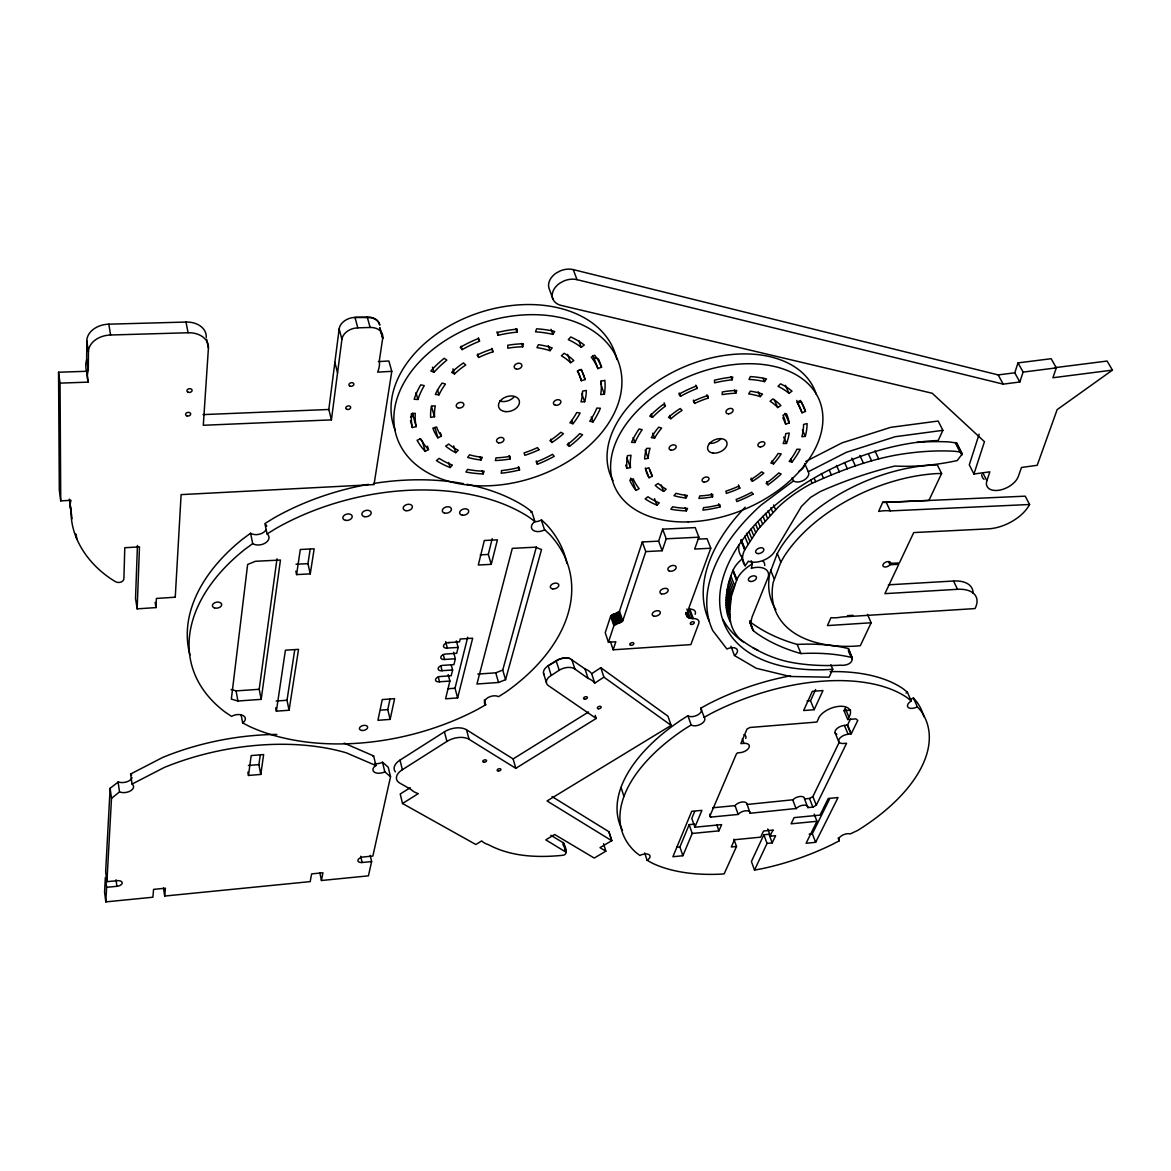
<?xml version="1.0" encoding="UTF-8"?>
<svg xmlns="http://www.w3.org/2000/svg" width="1171" height="1171" viewBox="0 0 1171 1171"><rect width="100%" height="100%" fill="white"/><g stroke="black" fill="none" stroke-linecap="round" stroke-linejoin="round"><path stroke-width="1.5" d="M86.581 371.28L58.55 372.232L60.043 383.122L88.206 382.127L86.581 371.28A38.189 27.782 -5.7 0 1 86.654 359.497L86.8 340.951A21.693 15.97 -4.9 0 1 108.815 324.177L185.984 322.054A21.298 15.75 -7.6 0 1 206.242 337.394M88.206 382.127A38.394 27.782 -5.9 0 1 88.293 370.343L88.44 351.812L86.8 340.951M730.499 622.05A97.969 57.116 -22.9 0 1 726.532 609.959C724.995 596.405 727.645 582.558 733.119 570.145A32.876 19.629 -22.1 0 1 741.916 559.123M729.723 611.833L731.407 596.141L736.837 579.557A32.993 19.57 -22 0 1 752.426 563.851L751.24 568.433L752.69 567.964A16.936 10.085 -21.8 0 1 767.927 577.786L752.148 616.78C750.435 621.933 750.435 629.193 755.5 632.442A269.989 158.012 -26.4 0 0 800.935 653.564A165.155 88.045 -20.1 0 1 852.254 657.619C853.161 663.884 845.242 665.86 840.5 665.201A210.853 123.145 -24.9 0 1 792.211 662.552C773.226 659.141 755.28 650.534 739.926 639.029A98.335 56.94 -22.8 0 1 730.133 619.298L729.723 611.833L726.093 602.48M962.094 454.114L960.835 452.05L954.087 451.23A203.652 116.412 -23.5 0 0 896.401 455.021C866.569 460.452 838.041 471.503 810.566 484.047A101.701 60.365 -23.9 0 0 778.408 506.926L757.857 529.541L744.697 549.887A33.578 20.2 -22.5 0 0 745.151 565.783L748.415 561.172L749.425 561.626A17.228 10.407 -22.2 0 0 774.675 551.468L801.447 506.399L810.552 497.412L820.095 491.63A248.94 138.807 -23.3 0 1 894.922 466.029A213.722 134.972 -29.7 0 0 957.219 460.569L962.094 454.114L956.487 442.975L949.403 441.965A202.92 116.763 -23.5 0 0 917.054 442.448M137.446 545.437L135.529 598.396L137.153 608.861L155.963 607.588L156.387 598.454L175.182 597.21M137.153 608.861L139.481 546.872L124.785 547.735L123.892 579.03C123.145 582.47 118.359 583.275 115.622 581.782C90.694 566.969 70.714 540.665 70.992 510.688A36.199 24.43 -6.4 0 1 70.992 500.339L60.731 500.866L59.311 490.093L58.55 372.232M132.045 777.559A8.563 4.904 -8.7 0 1 118.286 781.95L110.133 788.273L105.653 871.839L106.927 881.675L117.246 880.68A5.196 2.766 -9.2 0 1 122.208 883.007A5.196 2.766 -9.2 0 1 116.895 886.315L106.62 887.311L105.814 901.89L152.903 897.22L153.577 889.375L165.418 888.218L164.687 896.049L310.198 881.617L311.632 873.873L322.933 872.776L321.44 880.504L368.426 875.849L371.617 861.578L370.212 855.342M106.927 881.675L111.494 798.344L110.133 788.273M175.255 597.195L181.11 494.616L374.017 484.589L391.787 371.339L388.874 361.005L378.306 361.576M206.608 339.18L208.423 348.05L203.3 425.278L331.422 419.877L341.917 339.327L339.166 328.89A14.564 10.759 -13.8 0 1 354.989 317.414L367.255 317.078A14.433 10.656 -14.2 0 1 379.755 324.821L379.711 325.172A14.52 10.715 -14.2 0 0 370.768 317.648L354.989 317.414L357.814 327.836L370.138 327.47A14.506 10.641 -14.3 0 1 382.741 338.009L379.331 360.77A36.579 26.494 -13.3 0 1 377.633 372.129L391.787 371.339M565.9 851.419L563.529 842.915L550.824 835.274M563.529 842.915C565.505 846.94 569.208 855.328 561.875 855.386C537.079 857.816 510.673 856.63 488.292 844.598A26.962 14.433 -15.8 0 1 481.72 840.91L475.836 844.511L402.517 803.511L400.219 794.011L410.216 787.717M712.554 496.855L712.788 494.425A72.178 46.767 -22.8 0 1 699.79 495.919L698.911 498.407A75.881 49.167 -22.8 0 0 712.554 496.855L711.28 493.635M753.465 630.906L749.806 621.64L751.855 623.177A268.964 158.436 -26.5 0 0 797.217 644.431A164.599 88.367 -20.1 0 1 848.404 648.588L852.298 659.229M516.982 332.154L517.319 329.11A99.462 69.191 -18.3 0 0 497.587 332.418L498.056 335.316A95.554 66.469 -18.3 0 1 516.982 332.154L515.826 328.773M847.716 719.536L848.902 717.076L845.199 708.206L844.028 710.665L847.716 719.536L855.957 718.862L857.758 720.472L851.258 733.749L848.082 734.261A7.612 3.996 -21.5 0 0 838.948 739.457A7.612 3.996 -21.5 0 0 843.588 743.483L846.604 743.234L816.289 805.224L812.879 807.126L807.873 807.609A6.616 3.352 -20.4 0 0 803.613 805.165A6.616 3.352 -20.4 0 0 796.324 808.473L750.157 813.26L746.996 804.038A6.616 3.425 -19.5 0 0 742.692 801.974A6.616 3.425 -19.5 0 0 735.871 804.726L735.051 805.633L712.729 807.77M750.157 813.26L750.201 812.82A6.645 3.411 -19.5 0 0 745.898 810.771A6.645 3.411 -19.5 0 0 739.062 813.523L738.228 814.431L710.68 817.109L709.743 816.407L736.178 754.446L737.349 752.909L739.984 752.69A7.714 4.142 -20 0 0 749.089 747.42A7.714 4.142 -20 0 0 743.98 743.351L742.312 738.857M331.422 419.877L328.817 409.484L339.166 328.89M261.192 699.35L280.454 560.031L255.424 561.29L247.637 564.466L231.346 699.102L237.962 701.005L261.192 699.35L259.201 689.295L277 558.801M248.472 775.451L251.194 755.558L263.636 754.578L260.782 774.441L248.472 775.451L247.857 772.172M260.782 774.441L258.893 764.619L260.182 755.558M276.371 711.163L285.402 650.198L298.546 649.349L289.076 710.241L276.371 711.163L275.697 707.826M296.585 574.595L300.303 549.492L314.165 548.818L310.271 573.878L296.585 574.595L295.839 571.185M289.076 710.241L287.012 700.258L294.711 650.022M310.271 573.878L307.958 563.661L310.154 549.316M957.322 445.273L956.487 442.975M390.148 719.389L394.598 698.677L382.258 699.57L377.94 720.311L390.148 719.389L387.762 709.626L389.972 699.248M374.632 763.521A8.065 4.625 -13.6 0 0 382.536 762.262L388.245 767.225L390.529 776.783L372.846 856.06L363.288 856.982A4.904 2.62 -13.3 0 0 357.916 860.202A4.904 2.62 -13.3 0 0 362.088 862.5L371.617 861.578M732.124 379.828L732.753 377.033A94.412 61.185 -22.8 0 0 714.471 380.209L714.588 382.873A90.709 58.784 -22.8 0 1 732.124 379.828L730.733 376.564M522.705 346.792L523.422 343.776A79.935 55.593 -18.3 0 0 507.76 345.255L507.819 348.197A76.042 52.871 -18.2 0 1 522.705 346.792L521.549 343.41M448.156 674.569L449.898 681.054L445.565 698.809L457.641 697.916L472.66 638.21L460.203 639.015L459.5 641.884L448.391 642.601M451.289 665.113L452.621 669.988L451.201 675.755L439.813 676.545A4.26 2.547 -15 0 0 435.51 679.765A4.26 2.547 -15 0 0 439.52 681.785L449.898 681.054M453.572 652.262L455.358 658.775L453.924 664.616L442.55 665.377A4.274 2.576 -15 0 0 438.203 668.246A4.274 2.576 -15 0 0 441.013 670.763L452.621 669.988M456.339 640.888L458.139 647.417L456.69 653.316L445.448 654.047A4.303 2.605 -15.1 0 0 440.911 656.843A4.303 2.605 -15.1 0 0 443.502 659.522L455.358 658.775M457.641 697.916L455.007 688.241L467.697 637.214M491.249 564.334L497.412 539.846L484.326 540.49L478.31 565.022L491.249 564.334L488.292 554.439L492.215 538.675M882.583 502.11A30.563 18.107 -24.4 0 1 886.242 502.359L1025.211 496.167L1029.587 504.496L890.238 510.907A30.666 18.063 -24.3 0 0 878.616 511.449L882.627 502.491L928.91 500.427L941.616 473.508L937.385 464.975L932.526 465.063A132.162 76.393 -24.2 0 0 780.574 547.765L777.281 553.517L769.713 573.673A132.469 76.686 -24.3 0 0 775.89 609.696M941.616 473.508L936.727 473.596A132.601 76.188 -24.2 0 0 784.16 556.401L780.852 562.168L773.226 582.294A132.923 76.481 -24.3 0 0 853.732 646.231L860.304 645.733L871.151 622.767L867.477 614.409M505.55 679.692L541.529 549.536L535.469 547.194L512.312 548.35L476.948 684.01L498.539 682.473L505.55 679.692L502.74 670.061L536.45 546.755M979.132 434.221L969.281 464.872L973.935 474.021L989.846 471.825L986.875 480.739A17.492 10.129 -26.9 0 0 998.6 490.298A17.492 10.129 -26.9 0 0 1018.36 476.363L1021.478 467.463L1037.213 465.297L1057.15 409.63L1112.45 370.109L1107.078 361.049L1054.91 367.679M973.935 474.021L984.46 441.687L932.189 393.251L561.202 305.426A17.404 12.647 -21.5 0 1 552.214 295.912A17.404 12.647 -21.5 0 1 560.089 283.001L564.115 280.879A17.404 12.647 -21.5 0 1 577.01 279.649L1003.196 384.132L1019.824 381.995L1023.117 372.1L1018.023 362.893L1051.134 358.707L1056.344 367.87L1052.89 377.75L1112.45 370.109M698.15 539.143L707.079 538.704L710.782 548.233L694.652 549.067L698.911 537.182L695.223 527.609L662.64 529.175L658.614 541.134L642.294 541.953L619.488 611.233L610.633 616.18L605.231 632.721L608.422 642.25L615.829 641.767L613.165 649.803L690.846 644.606L698.692 623.689A8.314 4.904 -20.2 0 0 693.334 618.551L689.836 609.14L688.782 609.198L692.281 618.625L693.334 618.551M608.422 642.25L613.867 625.738L622.767 620.791L645.777 551.6L642.294 541.953M1019.824 381.995L1014.759 372.802L1018.023 362.893M645.777 551.6L662.157 550.751L666.226 538.806L662.64 529.175M735.798 393.236L736.764 390.455A75.881 49.167 -22.8 0 0 722.375 391.934L722.126 394.642A72.178 46.767 -22.8 0 1 735.798 393.236L734.407 389.987M483.155 473.918L484.135 471.254A95.554 66.469 -18.3 0 1 467.566 469.41L465.926 472.015A99.462 69.191 -18.3 0 0 483.155 473.918L482.13 470.566M710.782 548.233L686.865 613.443L687.509 617.234L692.281 618.625M682.869 855.723L692.222 833.459L718.921 830.854L721.643 824.618L694.857 827.209L701.927 810.361L691.71 811.313L672.901 856.733L682.869 855.723L679.912 846.94L689.192 824.618L694.52 824.106M694.608 811.605L691.798 818.353L694.857 827.209M733.924 839.226L736.515 846.472L724.132 873.888L720.604 874.152A161.876 84.312 -20.2 0 1 651.559 862.807L647.065 860.246L644.679 852.869M814.152 709.699L822.979 690.539L812.308 691.358L803.643 710.534L814.152 709.699L810.522 700.741L815.631 689.543M830.868 664.777L832.757 669.285L829.112 677.189L790.103 676.487L756.261 668.29L734.451 655.511L730.924 646.275M805.707 461.476L842.022 442.872L890.677 427.342L938.176 421.033L942.875 430.328L938.191 440.516A171.756 99.447 -24.1 0 0 728.479 563.471A171.756 99.447 -24.1 0 0 832.757 669.285M754.505 870.097L767.049 843.413L772.216 842.9L769.01 834.25L763.858 834.762L751.416 861.505L754.505 870.097L762.38 868.619A161.876 84.312 -20.2 0 0 832.288 844.437L839.285 840.793L838.173 837.968M772.216 842.9L775.626 835.67L770.445 836.182L767.766 828.966M686.382 510.878L687.553 508.404A90.709 58.784 -22.8 0 1 672.637 506.794L670.866 509.209A94.412 61.185 -22.8 0 0 686.382 510.878L685.137 507.658M746.937 804.477L792.987 799.778A6.602 3.367 -20.4 0 1 800.261 796.47A6.602 3.367 -20.4 0 1 804.506 798.929L809.498 798.461L812.894 796.543L839.183 742.385M851.258 733.749L847.599 724.922L850.468 719.009M816.977 821.295L806.087 843.281L815.645 842.315L838.041 797.568L828.248 798.49L820.022 815.118L794.084 817.621L791.113 823.813L816.977 821.295L814.182 814.108M815.645 842.315L812.352 833.767L829.815 798.52M481.003 460.013L482.335 457.349A76.042 52.871 -18.2 0 1 469.6 454.816L467.624 457.378A79.935 55.593 -18.3 0 0 481.003 460.013L479.964 456.661M563.675 843.896L562.9 844.979M685.899 498.012L687.392 495.523A72.178 46.767 -22.8 0 1 676.062 493.269L673.984 495.655A75.881 49.167 -22.8 0 0 685.899 498.012L684.64 494.791M552.858 334.379L554.703 331.466A99.462 69.191 -18.3 0 0 536.625 328.802L535.513 331.847A95.554 66.469 -18.3 0 1 552.858 334.379L551.058 329.344M764.502 381.614L766.493 378.906A94.412 61.185 -22.8 0 0 750.333 376.594L749.001 379.404A90.709 58.784 -22.8 0 1 764.502 381.614L763.082 378.379M550.048 350.685L552.2 347.904A79.935 55.593 -18.3 0 0 538.44 344.684L536.962 347.641A76.042 52.871 -18.2 0 1 550.048 350.685L548.262 345.65M760.257 396.632L762.511 394.041A75.881 49.167 -22.8 0 0 750.333 391.187L748.679 393.91A72.178 46.767 -22.8 0 1 760.257 396.632L758.149 391.773M450.132 467.522L452.387 465.077A95.554 66.469 -18.3 0 1 439.184 458.388L436.388 460.584A99.462 69.191 -18.3 0 0 450.132 467.522L448.639 462.457M656.96 505.155L659.273 502.886A90.709 58.784 -22.8 0 1 647.958 496.767L645.177 498.817A94.412 61.185 -22.8 0 0 656.96 505.155L654.53 498.67M455.695 452.679L458.256 450.337A76.042 52.871 -18.2 0 1 448.727 444.058L445.668 446.092A79.935 55.593 -18.3 0 0 455.695 452.679L453.675 445.931M734.451 655.511L735.886 654.282A8.036 4.611 -20.6 0 0 735.959 648.397A8.036 4.611 -20.6 0 0 726.928 649.027L712.788 630.642A185.296 107.322 -24.1 0 1 760.989 505.184L793.499 480.93A8.914 5.548 -24 0 0 804.331 479.949A8.914 5.548 -24 0 0 808.312 471.752L846.37 452.299L895.215 436.71L942.875 430.328M663.606 491.381L666.197 489.2A72.178 46.767 -22.8 0 1 658.19 483.447L655.189 485.35A75.881 49.167 -22.8 0 0 663.606 491.381L661.147 484.896M111.494 798.344L119.501 791.903L118.095 781.847M484.326 699.995L485.672 704.796L477.768 709.304A194.767 121.696 -13.8 0 1 249.438 726.444L242.646 722.902L243.861 721.936A8.665 5.138 -10.7 0 0 243.319 715.671A8.665 5.138 -10.7 0 0 233.102 715.598L231.58 716.389L225.418 712.29A194.767 121.696 -13.8 0 1 244.695 549.492L252.716 543.607L254.122 544.339A9.544 6.323 -10.8 0 0 265.597 542.846A9.544 6.323 -10.8 0 0 268.188 535.015L267.09 533.932L264.88 523.583L273.633 518.153A194.005 121.989 -13.8 0 1 368.397 484.355M581.27 347.348L584.27 344.991A99.462 69.191 -18.3 0 0 570.789 336.955L568.316 339.634A95.554 66.469 -18.3 0 1 581.27 347.348L578.811 340.659M566.383 852.4L545.788 839.856L554.659 834.513L594.239 858.065L605.861 851.185L600.006 847.643L611.716 840.69L547.047 800.964L671.159 725.391L603.899 677.16L594.751 683.117A29.041 16.833 -17.4 0 0 588.076 678.39L574.741 668.934A11.564 6.792 -17.5 0 0 559.094 670.28L548.979 676.984A11.608 6.806 -17.3 0 0 548.423 685.65L596.2 718.452L515.796 768.322L469.088 739.325A16.116 9.207 -15.1 0 0 446.941 741.419L402.37 769.698A15.999 9.017 -14.2 0 0 399.823 783.106L411.094 789.532A28.397 15.94 -14.7 0 0 418.281 793.631L402.517 803.511M266.227 529.526A9.5 6.338 -10.7 0 1 251.985 533.976L250.579 533.244L242.602 539.114A194.005 121.989 -13.8 0 0 189.951 654.955M789.02 393.324L792.006 391.143A94.412 61.185 -22.8 0 0 780.559 383.839L778.027 386.328A90.709 58.784 -22.8 0 1 789.02 393.324L785.419 385.274M530.814 512.327L531.766 511.654L534.957 521.549L533.991 522.222A9.061 5.855 -18 0 0 533.171 530.287A9.061 5.855 -18 0 0 544.53 529.834L541.324 519.968A9.017 5.87 -18 0 1 534.693 521.739M647.065 860.246L648.192 859.47A7.158 3.645 -17.8 0 0 649.071 854.684A7.158 3.645 -17.8 0 0 641.225 854.859L639.878 855.489L635.985 852.503A161.876 84.312 -20.2 0 1 683.908 729.489L691.168 724.922L692.149 725.435A7.787 4.303 -19.5 0 0 701.166 723.985A7.787 4.303 -19.5 0 0 704.605 718.116L700.682 708.235L708.396 703.991A161.349 84.634 -20.2 0 1 790.571 675.813M906.091 693.056L907.364 692.207L911.258 700.99L909.984 701.853A7.582 3.981 -22.8 0 0 908.154 707.401A7.582 3.981 -22.8 0 0 915.898 707.489L917.332 706.801L920.494 710.373A161.876 84.312 -20.2 0 1 857.728 830.4L850.219 833.928A6.953 3.411 -20.7 0 0 842.3 835.318A6.953 3.411 -20.7 0 0 838.817 840.222L839.285 840.793M570.628 362.703L573.819 360.566A79.935 55.593 -18.3 0 0 564.144 353.276L561.407 355.794A76.042 52.871 -18.2 0 1 570.628 362.703L567.613 354.345M544.12 674.759A11.578 6.836 -17.3 0 1 548.204 665.757L556.108 660.722A11.52 6.806 -17.5 0 1 569.75 658.439L585.017 668.919A28.938 16.892 -17.4 0 1 591.677 673.676L600.796 667.704L667.953 716.198L671.159 725.391M395.403 771.821A15.94 9.046 -14.2 0 1 400.028 760.096L444.424 731.831A16.057 9.236 -15.1 0 1 466.497 729.782L513.118 758.94L515.796 768.322M777.749 407.552L780.881 405.561A75.881 49.167 -22.8 0 0 772.831 398.916L770.079 401.243A72.178 46.767 -22.8 0 1 777.749 407.552L774.192 399.501M700.682 708.235L701.297 708.967A7.758 4.318 -19.5 0 1 697.872 714.837A7.758 4.318 -19.5 0 1 688.885 716.286L687.904 715.759L680.673 720.326A161.349 84.634 -20.2 0 0 622.533 830.356M513.118 758.94L588.574 711.968M267.09 533.932L275.873 528.502A194.767 121.696 -13.8 0 1 528.75 516.982L534.957 521.549M372.978 756.378L373.651 755.954L375.906 765.571L375.232 765.995A8.095 4.611 -13.6 0 0 374.544 772.289A8.095 4.611 -13.6 0 0 384.805 771.835L390.529 776.783M428.469 449.547A95.554 66.469 -18.3 0 1 420.682 438.832L417.096 440.252A99.462 69.191 -18.3 0 0 425.219 451.391L428.469 449.547L427.488 446.151M703.991 717.384L711.748 713.139A161.876 84.312 -20.2 0 1 907.305 697.784L911.258 700.99M635.999 490.386L639.161 488.658A90.709 58.784 -22.8 0 1 633.233 478.793L629.808 480.139A94.412 61.185 -22.8 0 0 635.999 490.386L632.399 480.593A94.031 61.316 -22.9 0 1 630.554 478.192M119.501 791.903L119.691 792.006A8.592 4.889 -8.8 0 0 130.889 790.645A8.592 4.889 -8.8 0 0 132.06 784.072L130.61 774.016L162.74 757.417A175.255 96.227 -11.1 0 1 276.81 734.437M132.06 784.072L164.321 767.444A175.87 95.92 -11.2 0 1 346.382 752.851L375.906 765.571M441.394 436.168A76.042 52.871 -18.2 0 1 436.578 426.947L432.86 428.132A79.935 55.593 -18.3 0 0 437.939 437.822L441.394 436.168L440.398 432.772M923.904 716.784A161.349 84.634 -20.2 0 0 916.6 701.619L913.439 698.033L912.004 698.721A7.553 3.996 -22.8 0 1 910.16 699.321M652.364 476.202A72.178 46.767 -22.8 0 1 648.968 467.727L645.455 468.839A75.881 49.167 -22.8 0 0 649.041 477.753L652.364 476.202L649.905 469.688M477.827 674.086L495.757 672.827L502.74 670.061M592.877 355.618A95.144 66.571 -18.3 0 1 594.224 358.619L596.639 357.653M601.557 367.167A99.462 69.191 -18.3 0 0 594.648 355.208L591.253 357.14A95.554 66.469 -18.3 0 1 597.913 368.602L601.557 367.167L598.469 358.838M802.003 412.792L797.685 403.175L801.14 401.829L805.472 411.431L802.003 412.792A90.709 58.784 -22.8 0 0 797.1 402.268L800.393 400.467A94.412 61.185 -22.8 0 1 805.472 411.431M581.387 380.736L585.09 379.55L581.46 369.553L577.771 370.739L581.387 380.736A76.042 52.871 -18.2 0 0 577.347 371.134L580.889 369.451A79.935 55.593 -18.3 0 1 585.09 379.55M785.682 424.092L789.195 422.965A75.881 49.167 -22.8 0 0 786.4 413.685L783.004 415.266A72.178 46.767 -22.8 0 1 785.682 424.092L782.857 417.681M626.909 468.415L630.466 467.536A90.709 58.784 -22.8 0 1 631.023 455.27L627.466 455.665A94.412 61.185 -22.8 0 0 626.909 468.415L625.695 465.136M410.758 416.978L413.275 416.364A95.144 66.571 -18.3 0 1 412.704 413.114M412.397 427.532L416.203 426.595A95.554 66.469 -18.3 0 1 415.251 413.319L411.372 413.7A99.462 69.191 -18.3 0 0 412.397 427.532L410.465 420.711M444.57 659.507L443.341 654.589M449.254 642.601L448.186 642.601A4.333 2.649 -15.2 0 0 443.604 645.426A4.333 2.649 -15.2 0 0 446.21 648.149L458.139 647.417M648.178 458.3L644.606 458.944A75.881 49.167 -22.8 0 1 646.568 448.42L650.066 448.288A72.178 46.767 -22.8 0 0 648.178 458.3L645.089 450.118M434.5 416.73L430.665 417.388A79.935 55.593 -18.3 0 1 431.484 406L435.305 405.898A76.042 52.871 -18.2 0 0 434.5 416.73L431.499 406.513M836.855 734.349A7.597 4.011 -21.6 0 1 836.153 729.416A7.597 4.011 -21.6 0 1 844.437 725.435L847.599 724.922M357.814 327.836L354.037 328.319A14.623 10.744 -13.9 0 0 341.917 339.327M552.975 299.191L549.331 289.12A17.316 12.661 -21.5 0 1 556.386 272.945L560.397 270.823A17.316 12.661 -21.5 0 1 573.248 269.608L998.19 374.91L1014.759 372.802M1023.117 372.1L1056.344 367.87M805.297 436.359L801.872 436.724A90.709 58.784 -22.8 0 0 803.584 424.429L807.097 423.551A94.412 61.185 -22.8 0 1 805.297 436.359L802.442 429.977M604.412 394.203L600.708 394.583A95.554 66.469 -18.3 0 0 601.089 381.248L604.836 380.341A99.462 69.191 -18.3 0 1 604.412 394.203L601.352 385.918M736.515 846.472L731.29 846.999L734.539 839.739L760.682 837.148L763.521 831.029L773.328 830.063A25.235 12.618 -20.1 0 0 770.445 836.182M676.604 847.277L679.912 846.94M809.176 834.074L812.352 833.767M743.98 743.351L740.848 743.614L746.966 729.138L749.806 727.498L816.919 722.039L818.061 719.58A17.199 9.178 -21.6 0 1 839.168 706.333A17.199 9.178 -21.6 0 1 848.902 717.076M844.028 710.665L850.614 710.138M248.384 765.468L258.893 764.619M807.039 701.005L810.522 700.741M380.809 710.138L387.762 709.626M276.151 701.034L287.012 700.258M448.127 688.738L455.007 688.241M231.111 689.47L236.059 690.905L259.201 689.295M847.482 615.668L852.942 615.331M871.151 622.767L827.414 625.592L830.971 617.673A29.465 16.877 -23 0 0 842.022 616.971L975.004 608.583A32.261 17.726 -24.2 0 0 957.512 589.306L953.545 581.021L888.365 584.827M957.512 589.306L884.91 593.653L898.772 564.276L889.989 564.759A4.142 2.386 -24 0 1 883.241 566.383A4.142 2.386 -24 0 1 886.974 561.699L888.891 561.568A4.142 2.386 -24 0 1 890.633 563.353L899.401 562.944L913.731 532.571L988.251 528.853A34.398 19.658 -26.4 0 0 1029.587 504.496M296.029 564.261L307.958 563.661M480.227 554.849L488.292 554.439M666.226 538.806L698.911 537.182M203.051 414.607L328.817 409.484M786.502 443.443L783.165 443.575A72.178 46.767 -22.8 0 0 785.726 433.651L789.21 433.021A75.881 49.167 -22.8 0 1 786.502 443.443L783.692 437.061M88.44 351.812A21.795 15.955 -5.1 0 1 110.572 335.008L188.092 332.754A21.4 15.735 -7.8 0 1 208.423 348.05M584.651 401.741L581.006 401.843A76.042 52.871 -18.2 0 0 582.602 391.099L586.349 390.455A79.935 55.593 -18.3 0 1 584.651 401.741L581.665 393.427M634.975 442.492L631.55 442.345A94.412 61.185 -22.8 0 1 639.073 428.996L642.206 429.669A90.709 58.784 -22.8 0 0 634.975 442.492L633.13 437.559M417.945 399.472L414.153 399.282A99.462 69.191 -18.3 0 1 420.726 384.849L424.268 385.61A95.554 66.469 -18.3 0 0 417.945 399.472L415.968 392.622M738.799 547.633A33.447 20.258 -22.6 0 0 741.375 556.342L741.975 556.371M654.604 438.086L651.325 437.691A75.881 49.167 -22.8 0 1 658.717 427.166L661.63 428.103A72.178 46.767 -22.8 0 0 654.604 438.086L652.715 433.182M438.993 394.861L435.334 394.393A79.935 55.593 -18.3 0 1 442.126 383.019L445.463 384.059A76.042 52.871 -18.2 0 0 438.993 394.861L437.456 389.738M592.994 421.926L589.774 421.238A95.554 66.469 -18.3 0 0 596.873 408.064L600.386 408.24A99.462 69.191 -18.3 0 1 592.994 421.926L591.209 416.964M792.02 462.047L789.166 461.433A90.709 58.784 -22.8 0 0 796.983 449.21L800.188 449.342A94.412 61.185 -22.8 0 1 792.02 462.047L790.63 458.871M572.941 423.756L569.896 422.804A76.042 52.871 -18.2 0 0 576.703 412.543L580.113 412.982A79.935 55.593 -18.3 0 1 572.941 423.756L571.785 420.433M773.548 463.877L770.855 463.013A72.178 46.767 -22.8 0 0 778.13 453.484L781.203 453.865A75.881 49.167 -22.8 0 1 773.548 463.877L772.172 460.686M434.017 372.319L430.855 370.987A99.462 69.191 -18.3 0 1 444.204 358.297L446.824 360.141A95.554 66.469 -18.3 0 0 434.017 372.319L432.48 367.182M344.201 743.146L373.651 755.954M652.481 417.359L649.759 416.159A94.412 61.185 -22.8 0 1 663.24 404.39L665.435 406.074A90.709 58.784 -22.8 0 0 652.481 417.359L651.222 414.08M454.48 373.959L451.611 372.393A79.935 55.593 -18.3 0 1 463.438 362.922L465.721 364.971A76.042 52.871 -18.2 0 0 454.48 373.959L452.914 368.85M670.91 418.735L668.48 417.3A75.881 49.167 -22.8 0 1 680.219 408.503L682.078 410.377A72.178 46.767 -22.8 0 0 670.91 418.735L669.622 415.456M552.053 796.587L608.905 831.717L611.76 840.661L608.905 831.717M569.472 446.371L567.174 444.76A95.554 66.469 -18.3 0 0 579.747 433.607L582.558 434.792A99.462 69.191 -18.3 0 1 569.472 446.371L568.316 443.062M531.766 511.654L525.574 507.058A194.005 121.989 -13.8 0 0 466.834 484.282M768.03 484.823L766.097 483.345A90.709 58.784 -22.8 0 0 778.73 472.938L781.159 474.006A94.412 61.185 -22.8 0 1 768.03 484.823L766.668 481.632M485.672 704.796L485.116 704.356A8.226 4.816 -15.9 0 1 488.102 697.55A8.226 4.816 -15.9 0 1 498.568 696.672L506.121 691.9A194.767 121.696 -13.8 0 0 549.946 534.693L544.72 529.702M907.364 692.207L903.412 688.972A161.349 84.634 -20.2 0 0 830.122 671.627M551.965 442.477L549.931 440.647A76.042 52.871 -18.2 0 0 560.85 432.289L563.441 433.709A79.935 55.593 -18.3 0 1 551.965 442.477L550.838 439.154M541.514 519.836L546.725 524.842A194.005 121.989 -13.8 0 1 566.94 563.456M752.455 481.325L750.787 479.642A72.178 46.767 -22.8 0 0 761.618 471.84L763.843 473.143A75.881 49.167 -22.8 0 1 752.455 481.325L751.123 478.119M462.208 349.631L460.232 347.333A99.462 69.191 -18.3 0 1 478.28 338.58L479.539 341.229A95.554 66.469 -18.3 0 0 462.208 349.631L461.14 346.221M680.527 396.296L678.96 394.188A94.412 61.185 -22.8 0 1 696.291 386.006L697.14 388.45A90.709 58.784 -22.8 0 0 680.527 396.296L679.209 393.017M478.719 357.477L477.124 355.033A79.935 55.593 -18.3 0 1 492.113 349.046L492.962 351.812A76.042 52.871 -18.2 0 0 478.719 357.477L477.636 354.081M998.19 374.91L1003.196 384.132M694.696 403.395L693.495 401.141A75.881 49.167 -22.8 0 1 707.752 395.549L708.235 398.067A72.178 46.767 -22.8 0 0 694.696 403.395L693.364 400.131M739.809 488.146L738.74 486.141A72.178 46.767 -22.8 0 1 725.918 491.132L726.357 493.386A75.881 49.167 -22.8 0 0 739.809 488.146L738.491 484.955M982.967 473.143L986.875 480.739M956.795 443.209L962.108 453.733M956.136 442.784L962.02 454.524M955.726 442.638L961.889 454.934M955.287 442.55L959.986 451.801M874.927 450.879L878.645 458.71M868.648 454.494L871.59 460.759M537.387 464.258L536.318 461.974A95.554 66.469 -18.3 0 0 552.522 454.319L554.234 456.309A99.462 69.191 -18.3 0 1 537.387 464.258L536.289 460.935M886.242 502.359L890.238 510.907M859.836 455.446L863.495 463.277M851.8 458.11L855.43 465.97M844.496 462.516L847.38 468.81M888.701 561.948L889.989 564.759M836.504 465.502L839.373 471.796M829.273 470.2L831.41 474.928M821.383 473.479L823.491 478.207M913.439 698.033L917.332 706.801M814.255 478.485L815.645 481.632M784.936 413.348L789.195 422.965M804.828 463.862L808.312 471.752M810.742 480.095L812.132 483.242M792.123 477.783L793.499 480.93M848.404 648.588L852.342 658.131M848.507 649.656L852.356 658.673M848.331 650.783L850.248 655.292M773.563 504.964L775.568 509.707M770.796 507.746L772.787 512.488M768.088 510.541L770.079 515.284M765.483 513.366L767.459 518.109M762.95 516.206L764.926 520.949M777.281 553.517L780.852 562.168M847.189 724.995L850.834 733.807M760.521 519.06L762.482 523.803M844.437 725.435L848.082 734.261M706.874 394.803L708.235 398.067M758.164 521.929L760.125 526.672M755.91 524.798L757.857 529.541M695.808 385.171L697.14 388.45M753.729 527.682L755.676 532.424M770.62 570.175L774.133 578.781M835.143 732.87L838.758 741.697M751.021 528.999L753.597 535.308M797.217 644.431L800.935 653.564M749.03 531.897L751.606 538.206M746.513 533.215L749.718 541.104M744.727 536.113L747.918 544.003M751.167 560.719L752.426 563.851M741.214 539.802L745.019 549.258M741.097 540.036L744.917 549.506M740.892 540.417L744.697 549.887M741.375 556.342L745.151 565.783M718.687 503.779L719.975 506.984A94.412 61.185 -22.8 0 1 702.937 510.117L703.493 507.687A90.709 58.784 -22.8 0 0 719.872 504.672L719.975 506.984M733.119 570.145L736.837 579.557M732.973 570.511L736.691 579.938M732.856 570.745L736.574 580.157M664.133 402.795L665.435 406.074M749.908 620.586L751.123 623.675M750.025 621.889L751.255 624.977M749.835 622.474L752.265 628.666M730.821 575.81L734.524 585.222M729.914 578.576L733.588 587.974M729.094 581.314L732.768 590.726M812.894 796.543L816.289 805.224M728.362 584.051L732.036 593.448M727.747 586.759L731.407 596.141M809.498 798.461L812.879 807.126M727.22 589.437L730.88 598.82M726.81 592.102L730.455 601.484M726.474 594.736L730.119 604.119M804.506 798.929L807.873 807.609M726.254 597.342L729.884 606.724M726.122 599.933L729.753 609.301M726.166 604.997L729.782 614.351M726.327 607.486L729.928 616.839M792.782 800.056L796.119 808.766M573.248 269.608L577.01 279.649M645.382 467.976L649.041 477.753M594.224 358.619L597.913 368.602M686.879 609.081L690.363 618.508M686.996 613.326L688.738 618.039M685.767 612.506L687.509 617.234M685.606 613.004L686.762 616.151M658.614 541.134L662.157 550.751M626.836 457.7L630.466 467.536M763.858 834.762L767.049 843.413M735.051 805.633L738.228 814.431M687.904 715.759L691.168 724.922M716.857 824.999L718.921 830.854M709.641 814.167L710.68 817.109M619.488 611.233L622.767 620.791M619.035 611.906L622.299 621.45M618.712 612.228L621.977 621.772M617.951 612.799L621.216 622.343M617.044 613.253L620.308 622.811M689.192 824.618L692.222 833.459M616.048 613.56L619.313 623.118M614.57 613.765L617.82 623.323M613.575 613.999L616.824 623.558M612.623 614.38L615.858 623.938M611.774 614.907L615.024 624.465M611.101 615.522L614.336 625.08M610.633 616.18L613.867 625.738M610.515 641.884L613.165 649.803M496.928 331.935L498.056 335.316M600.796 667.704L603.899 677.16M491.849 348.416L492.962 351.812M591.677 673.676L594.751 683.117M478.427 337.834L479.539 341.229M585.017 668.919L588.076 678.39M518.446 466.629L519.529 469.966A99.462 69.191 -18.3 0 1 501.232 473.23L501.525 470.596A95.554 66.469 -18.3 0 0 519.119 467.463L519.529 469.966M621.04 787.395L623.967 796.485M595.205 715.335L596.2 718.452M509.048 455.621L510.117 458.959A79.935 55.593 -18.3 0 1 495.348 460.54L495.992 457.861A76.042 52.871 -18.2 0 0 510.073 456.339L510.117 458.959M571.697 659.419L574.961 669.08M556.108 660.722L559.27 670.398M603.548 843.72L605.861 851.185M551.16 675.316L548.204 665.757L558.845 659.522A11.593 6.85 -17.5 0 1 569.94 658.585M543.476 673.091L546.403 682.634M563.105 842.535L565.622 851.961M434.968 427.635L437.939 437.822M495.757 672.827L498.539 682.473M425.219 451.391L422.307 441.204A99.037 69.294 -18.3 0 1 419.979 438.583M413.275 416.364L416.203 426.595M379.828 327.631L382.741 338.009M379.77 327.997L382.683 338.375M367.255 317.078L370.138 327.47M445.595 641.576L447.381 648.119M466.497 729.782L469.088 739.325M440.779 665.831L442.096 670.72M438.217 676.911L439.52 681.785M444.424 731.831L446.941 741.419M334.877 362.366L337.555 372.788M400.028 760.096L402.37 769.698M382.536 762.262L384.805 771.835M360.712 856.25L362.088 862.5M72.075 518.738L69.543 499.944A36.038 24.43 -5.4 0 1 69.323 499.109M250.579 533.244L252.716 543.607M319.829 872.673L321.44 880.504M185.984 322.054L188.092 332.754M241.065 714.544L242.646 722.902M236.059 690.905L237.962 701.005M155.114 602.377L155.963 607.588M108.815 324.177L110.572 335.008M86.654 359.497L88.293 370.343M163.486 887.999L164.687 896.049M76.276 535.235L76.759 538.792M75.822 534.02L76.305 537.591M69.543 499.944L70.743 508.902M116.031 879.787L116.895 886.315M106.62 887.311L105.346 877.489L104.57 892.126L105.814 901.89M60.043 383.122L60.731 500.866M613.019 480.666A110.659 72.178 -22.9 0 1 684.464 366.728A110.659 72.178 -22.9 0 1 816.319 394.466M720.75 438.993A10.173 6.631 -22.9 0 1 709.231 443.385M796.763 400.423A90.343 58.901 -22.9 0 1 797.685 403.175M395.315 430.518A116.544 81.575 -18.3 0 1 480.359 312.306A116.544 81.575 -18.3 0 1 616.854 359.497M514.142 396.837A10.715 7.494 -18.3 0 1 499.622 400.95M601.177 380.751A99.037 69.294 -18.3 0 1 600.738 384.249M743.907 734.685A7.685 4.157 -20 0 1 745.722 738.447M130.61 774.016A8.563 4.904 -8.7 0 1 131.635 775.056M689.836 609.14A8.285 4.918 -20.2 0 1 695.193 614.292M953.545 581.021A32.159 17.77 -24.3 0 1 973.057 593.346M762.76 560.689A16.877 10.115 -21.8 0 1 764.751 565.534M738.96 546.228A33.447 20.258 -22.6 0 1 739.252 544.793M758.032 650.242A171.127 99.725 -24.2 0 1 753.041 647.856M743.819 642.352A171.127 99.725 -24.2 0 1 722.946 619.43M709.26 621.318A184.608 107.63 -24.2 0 1 745.166 507.204M804.623 463.657A8.885 5.562 -24 0 1 799.178 471.064M373.432 483.506A194.005 121.989 -13.8 0 1 463.482 483.638M265.978 524.667A9.5 6.338 -10.7 0 1 266.695 526.189M984.035 479.32A17.433 10.158 -27 0 1 981.722 474.621M753.085 494.118L751.723 492.288A90.709 58.784 -22.8 0 1 736.135 499.475L736.881 501.583A94.412 61.185 -22.8 0 0 753.085 494.118M538.938 449.766L537.518 447.585A76.042 52.871 -18.2 0 1 524.081 452.884L524.828 455.314A79.935 55.593 -18.3 0 0 538.938 449.766M760.36 446.956A3.689 2.357 -23.7 0 0 764.78 442.945A3.689 2.357 -23.7 0 0 758.969 443.106A3.689 2.357 -23.7 0 0 760.36 446.956M688.226 521.915A111.113 72.017 -22.8 0 0 819.539 400.687A111.113 72.017 -22.8 0 0 642.455 405.854A111.113 72.017 -22.8 0 0 688.226 521.915M713.11 453.089A10.217 6.616 -22.8 0 0 727.045 443.136A10.217 6.616 -22.8 0 0 711.807 441.423A10.217 6.616 -22.8 0 0 713.11 453.089M703.771 482.013A3.63 2.313 -22.1 0 0 709.011 478.763A3.63 2.313 -22.1 0 0 703.815 477.812A3.63 2.313 -22.1 0 0 703.771 482.013M670.881 450.074A3.718 2.43 -21.8 0 0 676.209 446.707A3.718 2.43 -21.8 0 0 670.837 445.683A3.718 2.43 -21.8 0 0 670.881 450.074M728.538 413.817A3.776 2.474 -23.6 0 0 733.017 409.674A3.776 2.474 -23.6 0 0 727.03 409.806A3.776 2.474 -23.6 0 0 728.538 413.817M555.464 405.254A3.864 2.664 -19.6 0 0 560.924 401.697A3.864 2.664 -19.6 0 0 555.127 400.555A3.864 2.664 -19.6 0 0 555.464 405.254M469.922 485.248A117.056 81.443 -18.3 0 0 620.001 366.845A117.056 81.443 -18.3 0 0 433.724 348.782A117.056 81.443 -18.3 0 0 469.922 485.248M505.243 411.592A10.759 7.48 -18.2 0 0 519.324 400.921A10.759 7.48 -18.2 0 0 502.344 398.93A10.759 7.48 -18.2 0 0 505.243 411.592M498.626 442.843A3.82 2.62 -17.7 0 0 503.969 439.374A3.82 2.62 -17.7 0 0 498.143 438.291A3.82 2.62 -17.7 0 0 498.626 442.843M458.432 407.991A3.923 2.752 -16.8 0 0 463.877 404.39A3.923 2.752 -16.8 0 0 457.832 403.234A3.923 2.752 -16.8 0 0 458.432 407.991M516.338 369.026A3.967 2.81 -18.9 0 0 521.9 365.337A3.967 2.81 -18.9 0 0 515.884 364.108A3.967 2.81 -18.9 0 0 516.338 369.026M346.821 409.338A2.488 1.757 -13.3 0 0 350.656 407.567A2.488 1.757 -13.3 0 0 347.158 406.22A2.488 1.757 -13.3 0 0 346.821 409.338M350.012 386.167A2.518 1.8 -13.5 0 0 353.876 384.366A2.518 1.8 -13.5 0 0 350.334 382.976A2.518 1.8 -13.5 0 0 350.012 386.167M186.833 415.866A2.576 1.83 -8.2 0 0 190.697 414.051A2.576 1.83 -8.2 0 0 186.906 412.675A2.576 1.83 -8.2 0 0 186.833 415.866M188.194 392.256A2.605 1.874 -8.1 0 0 192.103 390.411A2.605 1.874 -8.1 0 0 188.268 388.992A2.605 1.874 -8.1 0 0 188.194 392.256M598.454 708.762A1.991 1.142 -17.9 0 0 601.162 707.006A1.991 1.142 -17.9 0 0 598.132 706.801A1.991 1.142 -17.9 0 0 598.454 708.762M584.68 699.204A2.005 1.156 -17.7 0 0 587.403 697.433A2.005 1.156 -17.7 0 0 584.344 697.213A2.005 1.156 -17.7 0 0 584.68 699.204M498.319 771.016A1.947 1.083 -15.8 0 0 500.925 769.347A1.947 1.083 -15.8 0 0 497.895 769.186A1.947 1.083 -15.8 0 0 498.319 771.016M483.945 762.219A1.961 1.112 -15.6 0 0 486.565 760.521A1.961 1.112 -15.6 0 0 483.491 760.345A1.961 1.112 -15.6 0 0 483.945 762.219M669.314 571.067A4.347 2.664 -20.4 0 0 676.135 567.92A4.347 2.664 -20.4 0 0 670.573 566.061A4.347 2.664 -20.4 0 0 669.314 571.067M661.395 593.843A4.303 2.605 -20 0 0 668.114 590.74A4.303 2.605 -20 0 0 662.596 588.954A4.303 2.605 -20 0 0 661.395 593.843M653.652 616.063A4.245 2.532 -19.6 0 0 660.283 613.019A4.245 2.532 -19.6 0 0 654.823 611.306A4.245 2.532 -19.6 0 0 653.652 616.063M691.285 624.436A2.122 1.259 -20.2 0 0 694.33 622.591A2.122 1.259 -20.2 0 0 691.256 622.182A2.122 1.259 -20.2 0 0 691.285 624.436M630.847 645.323A2.122 1.259 -18.9 0 0 633.862 643.494A2.122 1.259 -18.9 0 0 630.73 643.099A2.122 1.259 -18.9 0 0 630.847 645.323M750.318 581.46A4.274 2.547 -21.8 0 0 756.495 577.727A4.274 2.547 -21.8 0 0 750.465 576.805A4.274 2.547 -21.8 0 0 750.318 581.46M758.047 553.605A4.347 2.62 -22.2 0 0 763.858 549.375A4.347 2.62 -22.2 0 0 757.315 549.038A4.347 2.62 -22.2 0 0 758.047 553.605M214.439 607.895A4.684 2.986 -9.9 0 0 221.685 604.865A4.684 2.986 -9.9 0 0 214.996 602.626A4.684 2.986 -9.9 0 0 214.439 607.895M552.668 588.911A4.391 2.737 -17.8 0 0 558.83 585.046A4.391 2.737 -17.8 0 0 552.2 584.139A4.391 2.737 -17.8 0 0 552.668 588.911M462.486 515.211A4.669 3.074 -16.2 0 0 468.678 510.834A4.669 3.074 -16.2 0 0 461.33 510A4.669 3.074 -16.2 0 0 462.486 515.211M444.424 513.044A4.684 3.103 -15.8 0 0 451.45 509.414A4.684 3.103 -15.8 0 0 444.731 507.511A4.684 3.103 -15.8 0 0 444.424 513.044M364.24 516.631A4.757 3.176 -13.6 0 0 371.207 512.854A4.757 3.176 -13.6 0 0 364.122 511.068A4.757 3.176 -13.6 0 0 364.24 516.631M345.577 520.363A4.772 3.176 -13.1 0 0 352.222 516.309A4.772 3.176 -13.1 0 0 344.845 514.889A4.772 3.176 -13.1 0 0 345.577 520.363M405.971 510.702A4.699 3.132 -14.8 0 0 412.368 506.487A4.699 3.132 -14.8 0 0 405.034 505.345A4.699 3.132 -14.8 0 0 405.971 510.702M361.971 730.484A4.201 2.459 -13.3 0 0 367.635 726.957A4.201 2.459 -13.3 0 0 361.005 726.327A4.201 2.459 -13.3 0 0 361.971 730.484"/></g></svg>
